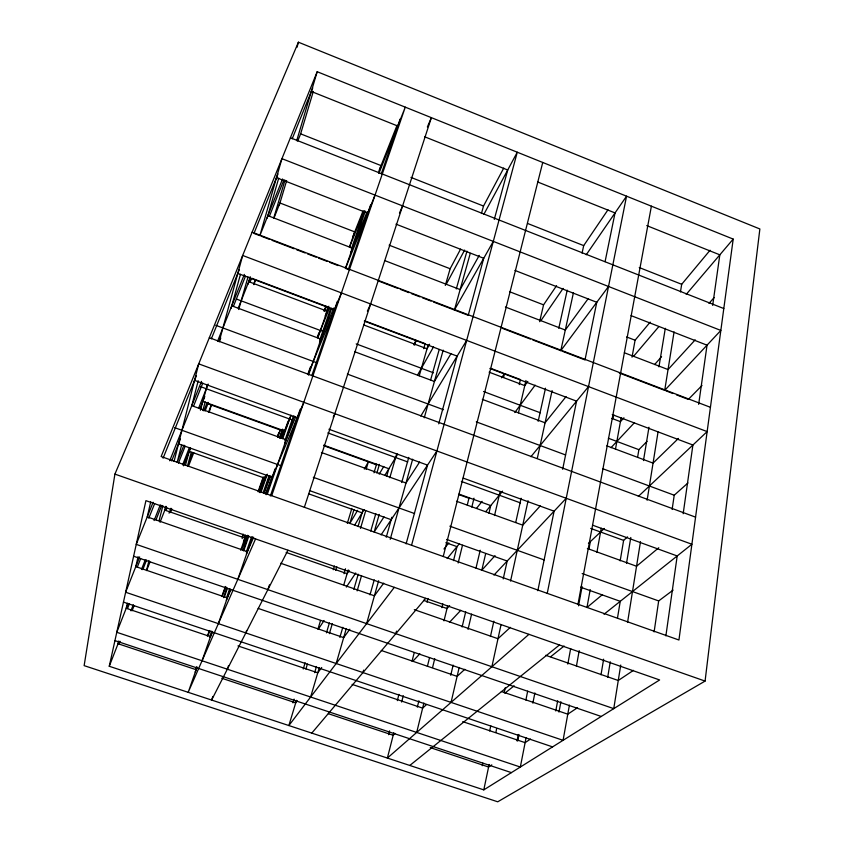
<?xml version="1.0" encoding="UTF-8"?>
<svg xmlns="http://www.w3.org/2000/svg" width="844" height="844" viewBox="0 0 844 844"><rect width="100%" height="100%" fill="white"/><g stroke="black" fill="none" stroke-linecap="round" stroke-linejoin="round"><path stroke-width="1.27" d="M705.078 681.087L759.864 228.967L298.407 42.2L114.911 474.106L84.136 665.642L497.728 801.8L705.078 681.087L114.911 474.106M733.204 239.095L678.935 640.016L161.141 456.53L317.196 71.719L733.204 239.095L686.204 294.398M665.884 635.88L677.194 555.964L592.615 525.19M683.176 513.722L692.903 445.02L612.248 414.604M698.663 404.339L707.04 345.175L631.048 315.614M712.674 305.391L719.826 254.835L646.747 225.612M654.111 631.903L658.668 600.928L673.122 590.104M672.13 509.47L674.229 495.217L687.955 482.968M620.741 665.03L613.757 708.644L136.243 544.369L153.112 502.254M627.546 622.492L640.49 541.658M647.116 500.239L658.046 431.938M619.327 373.027L664.703 390.371L674.071 331.882M680.464 291.897L681.688 284.301L710.078 250.225M607.712 677.226L610.265 661.791M617.481 618.04L620.245 601.318L580.609 587.192M626.501 563.423L630.784 537.491M643.476 460.592L648.973 427.233M658.942 366.866L665.304 328.316M601.012 674.757L603.629 659.175M620.171 560.88L623.621 540.382L627.535 536.889M637.589 457.342L638.876 449.673L647.084 441.338M569.415 705.109L563.075 740.325L125.64 592.245L139.65 556.924M576.41 666.211L579.206 650.65M590.199 589.576L586.981 607.49L602.131 594.872M596.877 552.482L601.255 528.196M615.487 449.092L621.121 417.769M632.029 357.191L635.078 340.216L650.186 322.102M577.992 604.241L651.399 206.179M558.981 712.093L560.891 701.712M567.812 664.101L570.671 648.54M578.541 605.813L582.086 586.559M588.933 549.339L590.346 541.637M612.997 418.55L613.704 414.721M555.774 710.964L557.673 700.763M526.118 737.55L520.326 767.038L116.778 632.293L128.119 603.449M532.87 703.147L534.874 692.956M517.003 740.884L518.29 734.47M517.731 740.937L518.997 734.554M525.886 700.087L527.669 691.141M547.25 593.353L626.554 196.188L586.242 254.761M537.828 590.716L554.097 511.179L463.187 478.105M562.663 469.275L576.579 401.153L489.868 368.459M585.071 359.586L596.782 302.279L514.956 270.439M605.085 261.64L615.044 212.931L537.554 181.935M483.791 789.879L659.639 679.958L145.928 500.65L109.256 666.275L483.791 789.879L489.13 764.453M495.871 732.402L496.673 728.551M504.206 692.692L505.239 687.744M482.272 765.708L482.821 763.134M489.668 730.957L490.765 725.808M491.883 666.718L501.062 624.623M510.567 581.062L528.07 500.756M537.312 458.355L552.092 390.593M532.786 339.963L560.796 350.671L573.435 292.731M582.065 253.137L583.7 245.615L607.975 209.797M490.448 636.503L493.856 621.152M503.214 578.931L507.181 561.028L446.645 539.453M515.768 522.32L521.096 498.245M538.166 421.293L545.498 388.208M558.77 328.358L567.231 290.157M118.645 641.176L118.065 643.729L196.135 669.703M127.37 603.26L126.21 608.292L210.483 636.671L212.509 631.998M138.1 556.639L135.8 566.619L227.331 597.879M150.728 501.79L147.246 516.887L247.387 551.681M451.055 702.398L459.178 667.488M468.051 629.381L471.596 614.137M485.659 553.696L481.808 570.217L495.038 555.658M494.531 515.547L500.154 491.408M518.427 412.864L525.96 380.496M539.643 321.68L543.568 304.853L556.565 285.662M450.738 675.284L453.133 665.114M462.122 626.997L465.709 611.752M475.995 568.117L480.204 550.246M488.929 513.247L490.733 505.588L458.978 494.099M519.239 384.621L520.432 379.547M416.693 732.434L423.878 703.052M432.571 667.52L434.744 658.647M443.986 620.857L447.626 606.003M458.155 562.99L462.48 545.277M471.817 507.128L474.001 498.192M503.573 377.373L504.512 373.544L519.915 379.357M417.326 707.135L418.898 700.773M427.38 666.443L429.575 657.539M441.908 607.669L442.847 603.85M453.534 560.616L456.984 546.638L445.885 542.681M467.259 505.081L469.127 497.517M146.476 570.523L149.019 560.5M159.073 520.685L162.881 505.64M174.033 461.51L198.72 363.869L691.901 544.253L604.019 614.242M443.237 556.491L542.734 162.47M393.832 732.708L387.375 758.06L528.935 634.34M401.638 702.05L403.263 695.656M412.041 661.211L414.235 652.581M427.043 602.268L428.013 598.48M388.599 734.681L389.569 730.893M397.334 700.647L398.948 694.348M165.783 506.379L164.823 510.114L244.96 538.061M181.703 444.725L177.166 462.269L183.971 445.115M198.213 380.76L191.778 405.69L286.137 439.745M395.836 633.675L396.511 631.143M411.566 545.266L517.277 152.226L483.823 214.408M297.035 47.275L298.407 42.2M185.501 465.044L190.227 447.7M200.45 410.226L207.329 385.033M219.155 341.672L242.682 255.468L707.145 431.601L638.338 496.43M406.122 543.874L427.518 465.128L328.907 429.248M438.732 423.836L457.142 356.115L364.281 321.1M468.314 314.981L483.717 258.285L395.994 224.156M494.289 219.398L507.719 170.003L424.595 136.76M191.229 452.458L187.484 465.972L192.727 452.563M202.824 410.522L205.229 401.807M231.066 308.366L240.477 274.321M362.952 672.584L363.637 670.115M366.623 623.621L378.629 580.746M390.213 539.337L412.653 459.189M424.247 417.801L443.184 350.133M433.521 302.036L454.41 310.022L470.266 253.379M481.439 213.5L483.517 206.052L503.731 168.093M369.999 594.862L374.24 579.828M386.257 537.227L391.89 517.235M401.691 482.525L408.781 457.385M430.672 379.789L439.207 349.522M456.287 288.964L466.964 251.143M209.323 411.872L211.285 405.036L208.436 412.347M238.683 309.505L248.041 276.874M336.186 663.521L346.219 628.78M357.149 590.884L361.527 575.724M379.23 514.386L374.124 532.068L384.02 516.844M389.801 477.757L396.722 453.777M419.225 375.833L428.108 345.069M445.315 285.42L450.137 268.74L460.592 249.096M248.041 284.175L250.214 276.674M267.147 218.153L278.71 178.2M339.868 637.42L342.812 627.314M353.815 589.397L358.225 574.226M370.759 531.045L375.833 513.595M386.689 476.195L388.862 468.726L323.674 445.136M423.73 348.656L425.186 343.635M310.634 697.017L319.285 667.762M329.36 633.665L332.357 623.558M343.835 584.723L348.213 569.911M360.493 528.407L365.695 510.789M376.857 473.073L379.42 464.369M414.668 345.175L416.134 340.216L365.167 320.994M253.97 284.618L255.458 279.617L253.527 284.512M273.751 218.005L284.987 180.152M296.708 140.684L317.196 71.719M314.612 672.689L316.458 666.465M326.449 632.842L329.413 622.883M344.014 573.72L345.491 568.75M358.046 526.519L362.846 510.356M373.998 472.809L376.603 464.031M279.237 205.408L286.654 180.595M297.71 141.127L300.633 133.848L313.293 91.468M296.466 700.33L288.87 725.545L394.306 587.34M305.897 669.07L307.406 664.07M317.956 629.075L320.541 620.488M335.648 570.407L336.788 566.63M353.974 509.649L349.796 523.48L357.613 510.356M366.106 469.412L368.374 461.868L364.302 469.064M292.973 702.873L294.113 699.106M303.239 668.976L305.138 662.698M333.285 569.721L334.414 565.986M347.327 523.354L351.842 508.426M304.357 507.286L431.368 117.654L427.37 126.969M267.864 589.65L269.458 584.839M245.826 632.926L246.638 630.479M227.342 669.208L228.555 665.589M212.836 696.479L211.622 700.056L287.952 550.225M271.694 495.713L405.278 107.156L379.009 173.115M270.344 495.987L300.274 409.087M311.805 375.622L337.4 301.297M348.456 269.183L370.716 204.564M381.288 173.864L400.204 118.941M246.311 551.913L251.48 536.984M266.145 494.689L275.144 468.736M284.892 440.61L293.396 416.071M307.86 374.367L310.402 367.024M319.749 340.058L330.816 308.155M351.336 248.948L364.481 211.021M237.829 579.311L252.567 536.731M267.221 494.394L294.313 416.134M308.514 375.116L331.713 308.102M349.089 269.774L345.46 268.392L365.283 211.148M378.502 172.946L381.045 165.593L300.633 133.848M202.054 660.768L212.213 631.723M224.314 597.109L227.342 588.458M240.688 550.267L245.815 535.613M260.849 492.622L267.284 474.201M279.913 438.078L282.93 429.438M324.286 311.151L326.006 306.224L324.096 311.025M226.635 597.52L229.652 588.869M243.019 550.51L248.189 535.666M263.096 492.896L269.13 475.573M282.065 438.437L288.089 421.177M317.238 337.516L318.905 332.736M326.153 311.932L327.894 306.942M218.364 623.632L230.338 589.228M243.684 550.9L248.843 536.056M269.848 475.721L263.845 492.98L270.966 475.963M282.719 438.732L290.885 415.28M317.85 337.832L328.843 306.245M349.395 247.208L354.733 231.878L279.955 202.982L273.931 218.195M195.713 669.271L196.578 666.813M207.36 636.102L209.09 631.185M242.291 536.615L243.167 534.136M258.053 491.725L263.265 476.892M277.518 436.295L278.742 432.803M197 667.256L188.201 692.323L255.563 538.915M208.162 635.426L209.882 630.531M221.909 596.265L225.327 586.496M242.133 538.62L243.431 534.927M263.486 477.757L258.76 491.229L264.71 476.681M277.665 437.34L280.25 429.986L277.613 436.527M209.576 637.326L211.738 631.133M223.449 597.668L226.92 587.762M244.454 537.628L245.319 535.159M260.448 491.946L266.06 475.879M279.406 437.741L282.402 429.195M109.256 666.275L119.015 641.282M130.925 610.803L133.299 604.705M146.634 570.555L149.968 562.041M169.064 513.152L170.973 508.257M119.215 643.814L120.165 641.366M132.107 610.761L134.017 605.865M170.414 512.551L171.828 508.921M188.592 465.941L193.761 452.679M141.454 569.531L145.263 559.836M160.043 522.257L166.257 506.453M182.599 464.907L189.32 447.795M203.858 410.849L207.17 402.419M127.549 608.471L129.459 603.618M142.805 569.626L146.613 559.91M166.025 510.472L166.975 508.056M183.559 465.804L190.153 448.997M205.103 410.922L208.436 402.419M154.062 520.569L160.307 504.817M198.54 408.359L208.162 384.083M238.272 308.123L250.225 277.993M137.277 567.168L140.642 558.686M155.992 519.893L161.742 505.345M178.443 463.124L185.152 446.181M199.986 408.675L204.797 396.522M250.035 282.16L251.48 278.531M352.876 236.531L362.973 211.105M379.209 170.224L397.018 125.397M349.532 247.155L363.964 210.894M169.718 460.771L201.505 381.393M217.552 341.314L244.349 274.384M282.561 178.96L259.846 235.687L281.928 158.672L720.839 330.437L664.703 390.371M148.797 518.227L154.642 503.604M171.67 460.951L180.426 439.038M193.529 406.249L202.771 383.102M219.303 341.704L220.759 338.054M233.387 306.435L245.541 276.009M269.479 216.085L284.006 179.709M325.193 315.972L328.601 307.511M350.545 252.936L367.129 211.717M163.082 458.197L196.441 375.675M211.338 338.834L239.253 269.774M277.961 174.012L253.949 233.419L258.665 235.233M292.203 138.785L312.744 87.966M317.544 337.579L329.624 307.649M345.46 268.392L375.042 195.112M280.324 438.5L283.721 430.218M319.496 342.738L333.665 308.102M259.351 492.579L266.609 474.929M281.706 438.184L291.074 415.396M307.923 374.419L341.419 292.91M243.473 541.605L245.973 535.634M284.639 443.332L295.695 416.957M221.972 596.307L225.949 586.875M241.753 549.412L247.725 535.265M265.206 493.824L303.808 402.303M195.133 672.014L197.169 667.33M226.287 600.263L230.971 589.492M246.395 553.959L253.654 537.269M399.476 213.015L402.609 205.894M367.383 311.119L370.632 303.988M333.211 417.158L334.868 413.666M413.687 344.763L416.134 340.216M446.202 284.333L464.633 250.077M429.585 344.215L427.022 348.804L363.753 324.972M479.265 255.373L460.128 289.597L384.822 260.638M417.622 374.947L433.542 346.852M454.41 310.022L493.297 241.395M379.178 474.17L383.788 466.437M450.949 353.72L434.407 381.477L354.754 351.748M354.723 525.021L364.038 509.649M384.811 475.404L397.682 454.177M420.797 416.06L466.669 340.406M349.205 570.438L347.095 573.688L286.148 552.43M419.605 462.048L405.985 483.011L321.427 452.489M318.315 629.213L324.096 620.519M346.346 587.086L355.735 572.981M381.087 534.885L436.918 450.991M501.547 377.838L504.512 373.544M540.856 320.731L563.106 288.395M527.827 381.414L524.768 385.613L489.119 372.183M588.184 298.649L565.29 330.046L505.398 307.005M297.225 700.773L295.716 702.841L221.772 678.238M321.691 667.509L317.787 672.816L237.966 645.924M349.838 629.223L343.666 637.621L258.158 608.408M383.714 583.141L374.409 595.801L280.714 563.254M514.777 412.547L535.138 385.17M560.796 350.671L608.524 286.485M443.965 548.98L448.871 542.861M476.522 508.341L482.124 501.357M566.081 396.574L545.066 422.791L482.335 399.37M447.193 558.549L459.442 543.652M485.785 511.601L502.602 491.145M530.929 456.699L588.532 386.615M311.784 733.109L425.735 598.312M633.496 356.421L658.784 326.67M654.606 364.545L661.569 356.717M708.992 303.376L714.193 297.521M449.641 605.633L447.014 608.524L423.519 600.337M540.255 505.894L522.752 525.158L456.509 501.252M623.938 417.801L620.424 421.641L611.868 418.413M695.203 339.837L668.037 369.556L624.381 352.771M611.003 447.7L634.488 422.622M412.621 661.485L419.848 653.815M449.451 622.366L460.813 610.286M493.962 575.081L566.229 498.287M702.018 385.497L688.345 399.402L676.519 394.887M678.439 438.426L653.056 463.113L606.773 445.832M588.437 543.441L604.346 528.449M395.108 733.478L393.177 735.261L328.358 713.697M426.494 704.582L422.633 708.127L352.096 684.368M464.801 669.292L457.11 676.382L381.277 650.471M510.325 627.356L497.992 638.718L414.309 609.653M658.763 547.756L636.555 566.24L587.382 548.494M409.804 765.455L559.445 644.985M504.965 693.124L514.154 685.803M550.689 656.706L564.098 646.029M491.778 764.886L488.592 767.017L430.271 747.605M530.486 739.07L525.116 742.646L462.723 721.631M577.56 707.662L567.78 714.182L501.347 691.489M633.464 670.358L618.262 680.496L545.709 655.303M114.932 640.617L511.401 772.619M123.456 602.11L552.577 746.877M133.616 556.238L601.244 716.461M189.246 451.318L265.195 478.358M308.809 493.888L362.097 512.857M174.666 427.676L281.263 465.835M313.324 477.314L414.583 513.553M449.852 526.181L544.127 559.92M582.17 573.54L658.668 600.928M178.485 443.891L272.179 477.282M309.79 490.68L391.205 519.693M202.855 401.417L284.66 431.01M207.603 403.706L282.656 430.862M324.107 445.854L376.656 464.865M458.535 494.489L469.623 498.509M194.542 380.37L297.288 417.748M200.292 386.563L292.056 419.911M327.841 432.909L407.705 461.932M461.351 481.428L520.495 502.918M590.694 528.428L623.621 540.382M209.323 337.716L695.572 517.14M215.737 325.299L316.901 362.793M347.359 374.082L443.522 409.72M476.29 421.863L565.575 454.948M602.553 468.652L674.229 495.217M236.362 299.029L322.756 331.365M356.21 343.888L433.499 372.816M483.517 391.532L540.329 412.79M608.355 438.247L638.876 449.673M231.762 305.823L320.973 339.13M237.786 273.403L334.456 309.853M248.769 281.664L327.124 311.172M251.892 278.277L328.474 307.153M417.347 340.67L424.595 343.402M490.944 368.427L503.277 373.08M252.124 232.163L710.437 407.304M261.07 236.151L269.637 239.422M272.084 240.361L294.092 248.769M296.539 249.697L305.106 252.968M307.543 253.907L316.11 257.177M318.557 258.116L327.113 261.387M329.561 262.315L338.127 265.586M378.207 280.904L397.872 288.416M400.33 289.355L408.939 292.646M411.397 293.585L419.995 296.866M422.454 297.816L431.062 301.097M455.591 310.476L468.568 315.424M502.328 328.327L530.348 339.035M562.009 351.125L584.997 359.913M665.884 390.814L672.974 393.526M267.864 215.663L352.454 248.189M389.126 245.171L450.137 268.74M509.533 291.697L543.568 304.853M626.607 336.946L635.078 340.216M276.484 177.662L367.752 213.173M290.399 137.794L723.804 308.545M410.954 177.409L483.517 206.052M527.574 223.46L583.7 245.615M639.246 267.548L681.688 284.301M311.331 91.468L397.756 126.03"/></g></svg>
